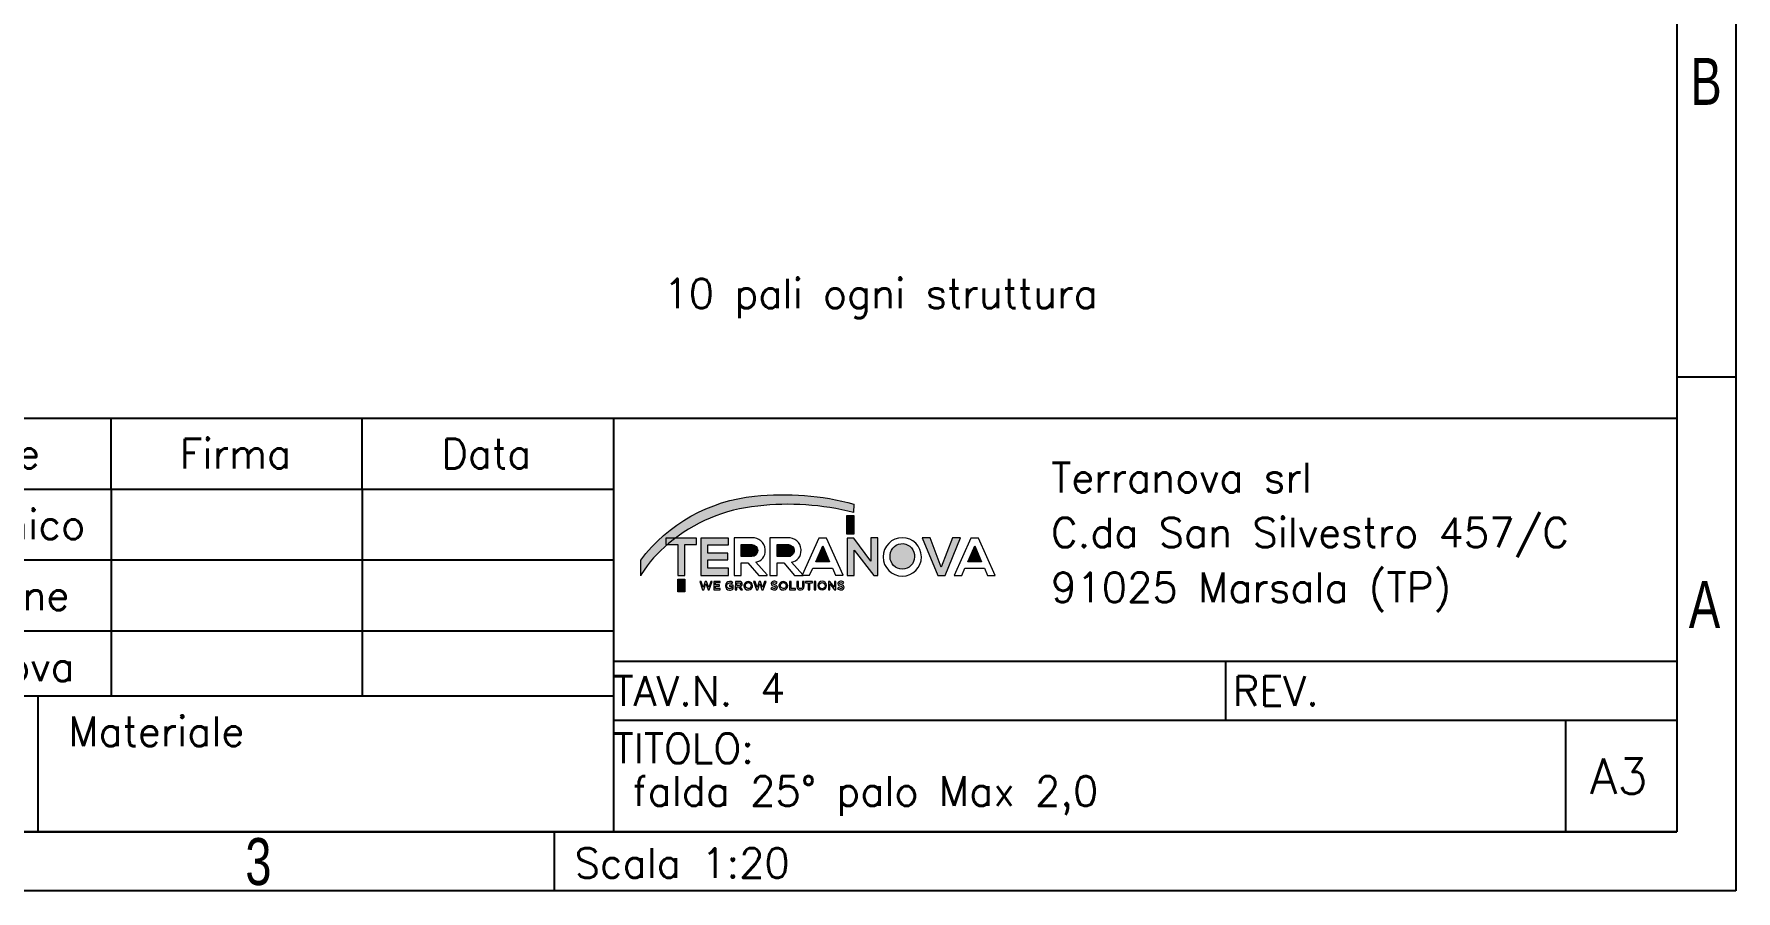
# Model space of a CAD drawing. Header units: millimetres. Extents: x -116399 to 112199, y -90759 to -31335.
# Drawn here: x 24212 to 26056, y -50869 to -49942 of the extents above; entities that cross this region are included whole.
import ezdxf

# ---------------------------------------------------------------- set-up
doc = ezdxf.new("R2010")
doc.units = ezdxf.units.MM
doc.layers.add('Livello 1', color=7, linetype='Continuous', lineweight=0)
doc.styles.add('Annotative', font='simplex.shx', dxfattribs={"height": 2.5})
doc.styles.add('Michele', font='simplex.shx', dxfattribs={"height": 2.5})
doc.styles.add('SLDTEXTSTYLE0', font='TXT', dxfattribs={"width": 0.75})

# ---------------------------------------------------------------- blocks, each defined once
blk = doc.blocks.new('1_20 TERRANOVA oriz A3')
at = {"layer": 'Livello 1'}
h = blk.add_hatch(color=40, dxfattribs=at)
edge = h.paths.add_edge_path()
edge.add_spline(control_points=[(2373.3, -2147.1), (2318.7, -2132.3), (2261.7, -2127.8), (2205.4, -2133.8), (2128.8, -2141.3), (2058.8, -2180.6), (2012.5, -2242.1), (2012.5, -2242.1), (2012.5, -2268.3), (2012.5, -2268.3), (2012.5, -2268.3), (2013.6, -2266.3), (2013.6, -2266.3), (2026, -2246.6), (2041.4, -2228.9), (2059.4, -2214.1), (2102.2, -2178.1), (2154.9, -2156), (2210.6, -2150.6), (2264.9, -2144.3), (2319.9, -2147.9), (2372.8, -2161.3), (2372.8, -2161.3), (2373.3, -2147.1), (2373.3, -2147.1)], knot_values=[0, 0, 0, 0, 1, 1, 1, 2, 2, 2, 3, 3, 3, 4, 4, 4, 5, 5, 5, 6, 6, 6, 7, 7, 7, 8, 8, 8, 8], degree=3, periodic=0)
h = blk.add_hatch(color=74, dxfattribs=at)
h.dxf.hatch_style = 2
h.paths.add_polyline_path([(2361.5, -2166.5), (2373.3, -2166.5), (2373.3, -2198.3), (2361.5, -2198.3)])
h = blk.add_hatch(color=252, dxfattribs=at)
edge = h.paths.add_edge_path()
edge.add_spline(control_points=[(2075.2, -2215.5), (2075.2, -2215.5), (2055.2, -2215.5), (2055.2, -2215.5), (2055.2, -2215.5), (2055.2, -2204.6), (2055.2, -2204.6), (2055.2, -2204.6), (2107.1, -2204.6), (2107.1, -2204.6), (2107.1, -2204.6), (2107.1, -2215.5), (2107.1, -2215.5), (2107.1, -2215.5), (2087.1, -2215.5), (2087.1, -2215.5), (2087.1, -2215.5), (2087.1, -2267.8), (2087.1, -2267.8), (2087.1, -2267.8), (2075.2, -2267.8), (2075.2, -2267.8), (2075.2, -2267.8), (2075.2, -2215.5), (2075.2, -2215.5)], knot_values=[0, 0, 0, 0, 1, 1, 1, 2, 2, 2, 3, 3, 3, 4, 4, 4, 5, 5, 5, 6, 6, 6, 7, 7, 7, 8, 8, 8, 8], degree=3, periodic=0)
h = blk.add_hatch(color=252, dxfattribs=at)
edge = h.paths.add_edge_path()
edge.add_spline(control_points=[(2161.3, -2267.8), (2161.3, -2267.8), (2114.1, -2267.8), (2114.1, -2267.8), (2114.1, -2267.8), (2114.1, -2204.7), (2114.1, -2204.7), (2114.1, -2204.7), (2161.3, -2204.7), (2161.3, -2204.7), (2161.3, -2204.7), (2161.3, -2216.3), (2161.3, -2216.3), (2161.3, -2216.3), (2126, -2216.3), (2126, -2216.3), (2126, -2216.3), (2126, -2230.4), (2126, -2230.4), (2126, -2230.4), (2160.2, -2230.4), (2160.2, -2230.4), (2160.2, -2230.4), (2160.2, -2241.5), (2160.2, -2241.5), (2160.2, -2241.5), (2126, -2241.5), (2126, -2241.5), (2126, -2241.5), (2126, -2255.6), (2126, -2255.6), (2126, -2255.6), (2161.3, -2255.6), (2161.3, -2255.6), (2161.3, -2255.6), (2161.3, -2267.8), (2161.3, -2267.8)], knot_values=[0, 0, 0, 0, 1, 1, 1, 2, 2, 2, 3, 3, 3, 4, 4, 4, 5, 5, 5, 6, 6, 6, 7, 7, 7, 8, 8, 8, 9, 9, 9, 10, 10, 10, 11, 11, 11, 12, 12, 12, 12], degree=3, periodic=0)
h = blk.add_hatch(color=252, dxfattribs=at)
edge = h.paths.add_edge_path()
edge.add_spline(control_points=[(2182.5, -2215.8), (2182.5, -2215.8), (2182.5, -2236), (2182.5, -2236), (2182.5, -2236), (2200.6, -2236), (2200.6, -2236), (2206.2, -2236), (2210.7, -2231.4), (2210.7, -2225.9), (2210.7, -2220.3), (2206.2, -2215.8), (2200.6, -2215.8), (2200.6, -2215.8), (2182.5, -2215.8), (2182.5, -2215.8)], knot_values=[0, 0, 0, 0, 1, 1, 1, 2, 2, 2, 3, 3, 3, 4, 4, 4, 5, 5, 5, 5], degree=3, periodic=0)
edge = h.paths.add_edge_path(flags=0)
h = blk.add_hatch(color=252, dxfattribs=at)
edge = h.paths.add_edge_path()
edge.add_spline(control_points=[(2243.3, -2215.8), (2243.3, -2215.8), (2243.3, -2236), (2243.3, -2236), (2243.3, -2236), (2261.4, -2236), (2261.4, -2236), (2266.8, -2236.5), (2271.6, -2232.7), (2272.2, -2227.3), (2272.2, -2226.8), (2272.2, -2226.3), (2272.2, -2225.9), (2272.3, -2220.4), (2268, -2215.8), (2262.5, -2215.7), (2262.1, -2215.7), (2261.7, -2215.7), (2261.4, -2215.8), (2261.4, -2215.8), (2243.3, -2215.8), (2243.3, -2215.8)], knot_values=[0, 0, 0, 0, 1, 1, 1, 2, 2, 2, 3, 3, 3, 4, 4, 4, 5, 5, 5, 6, 6, 6, 7, 7, 7, 7], degree=3, periodic=0)
edge = h.paths.add_edge_path(flags=0)
h = blk.add_hatch(color=252, dxfattribs=at)
edge = h.paths.add_edge_path()
edge.add_spline(control_points=[(2320.6, -2217.9), (2320.6, -2217.9), (2308.9, -2244.7), (2308.9, -2244.7), (2308.9, -2244.7), (2332.3, -2244.7), (2332.3, -2244.7), (2332.3, -2244.7), (2320.6, -2217.9), (2320.6, -2217.9)], knot_values=[0, 0, 0, 0, 1, 1, 1, 2, 2, 2, 3, 3, 3, 3], degree=3, periodic=0)
edge = h.paths.add_edge_path(flags=0)
h = blk.add_hatch(color=252, dxfattribs=at)
edge = h.paths.add_edge_path()
edge.add_spline(control_points=[(2402, -2204.3), (2402, -2204.3), (2413.9, -2204.3), (2413.9, -2204.3), (2413.9, -2204.3), (2413.9, -2267.8), (2413.9, -2267.8), (2413.9, -2267.8), (2406.9, -2267.8), (2406.9, -2267.8), (2406.9, -2267.8), (2373.7, -2225.4), (2373.7, -2225.4), (2373.7, -2225.4), (2373.7, -2267.8), (2373.7, -2267.8), (2373.7, -2267.8), (2361.8, -2267.8), (2361.8, -2267.8), (2361.8, -2267.8), (2361.8, -2204.7), (2361.8, -2204.7), (2361.8, -2204.7), (2373.1, -2204.7), (2373.1, -2204.7), (2373.1, -2204.7), (2402.3, -2243.8), (2402.3, -2243.8), (2402.3, -2243.8), (2402, -2204.3), (2402, -2204.3)], knot_values=[0, 0, 0, 0, 1, 1, 1, 2, 2, 2, 3, 3, 3, 4, 4, 4, 5, 5, 5, 6, 6, 6, 7, 7, 7, 8, 8, 8, 9, 9, 9, 10, 10, 10, 10], degree=3, periodic=0)
h = blk.add_hatch(color=252, dxfattribs=at)
edge = h.paths.add_edge_path()
edge.add_spline(control_points=[(2434.6, -2236.5), (2434.6, -2247.9), (2443.8, -2257.2), (2455.3, -2257.2), (2466.7, -2257.2), (2475.9, -2247.9), (2475.9, -2236.5), (2476.9, -2225.1), (2468.4, -2215.1), (2457, -2214.1), (2445.5, -2213.2), (2435.5, -2221.7), (2434.6, -2233.1), (2434.5, -2234.2), (2434.5, -2235.4), (2434.6, -2236.5)], knot_values=[0, 0, 0, 0, 1, 1, 1, 2, 2, 2, 3, 3, 3, 4, 4, 4, 5, 5, 5, 5], degree=3, periodic=0)
edge = h.paths.add_edge_path(flags=0)
h = blk.add_hatch(color=252, dxfattribs=at)
edge = h.paths.add_edge_path()
edge.add_spline(control_points=[(2527.6, -2267.8), (2527.6, -2267.8), (2515.2, -2267.8), (2515.2, -2267.8), (2515.2, -2267.8), (2489, -2204.3), (2489, -2204.3), (2489, -2204.3), (2502.3, -2204.3), (2502.3, -2204.3), (2502.3, -2204.3), (2521.3, -2253.7), (2521.3, -2253.7), (2521.3, -2253.7), (2540.4, -2204.3), (2540.4, -2204.3), (2540.4, -2204.3), (2553.7, -2204.3), (2553.7, -2204.3), (2553.7, -2204.3), (2527.6, -2267.8), (2527.6, -2267.8)], knot_values=[0, 0, 0, 0, 1, 1, 1, 2, 2, 2, 3, 3, 3, 4, 4, 4, 5, 5, 5, 6, 6, 6, 7, 7, 7, 7], degree=3, periodic=0)
h = blk.add_hatch(color=252, dxfattribs=at)
edge = h.paths.add_edge_path()
edge.add_spline(control_points=[(2577.9, -2217.9), (2577.9, -2217.9), (2566.2, -2244.7), (2566.2, -2244.7), (2566.2, -2244.7), (2589.6, -2244.7), (2589.6, -2244.7), (2589.6, -2244.7), (2577.9, -2217.9), (2577.9, -2217.9)], knot_values=[0, 0, 0, 0, 1, 1, 1, 2, 2, 2, 3, 3, 3, 3], degree=3, periodic=0)
edge = h.paths.add_edge_path(flags=0)
h = blk.add_hatch(color=94, dxfattribs=at)
h.dxf.hatch_style = 2
h.paths.add_polyline_path([(2075.3, -2274.1), (2087.1, -2274.1), (2087.1, -2295.9), (2075.3, -2295.9)])
h = blk.add_hatch(color=74, dxfattribs=at)
h.dxf.hatch_style = 2
h.paths.add_polyline_path([(2075.3, -2274.1), (2087.1, -2274.1), (2087.1, -2295.9), (2075.3, -2295.9)])
at = {"color": 7, "linetype": 'Continuous'}
for p, q in [((3866.3, 2938.3), (3866.3, -2801.7)), ((3766.3, 2838.3), (3766.3, -2701.7)), ((3766.3, -1931.7), (3866.3, -1931.7)), ((3766.3, -2701.7), (-4033.7, -2701.7)), ((1866.3, -2701.7), (1866.3, -2801.7)), ((3866.3, -2801.7), (-4133.7, -2801.7))]:
    blk.add_line(p, q, dxfattribs=at)
for p, q in [((266.3, -2001.7), (3766.3, -2001.7)), ((1116.3, -2121.7), (1116.3, -2001.7)), ((1541.3, -2121.7), (1541.3, -2001.7)), ((1966.3, -2001.7), (1966.3, -2701.7)), ((3766.3, -2001.7), (3766.3, -2701.7)), ((266.3, -2121.7), (1966.3, -2121.7)), ((1116.3, -2121.7), (1116.3, -2471.7)), ((1541.3, -2121.7), (1541.3, -2471.7)), ((266.3, -2241.7), (1966.3, -2241.7)), ((266.3, -2361.7), (1966.3, -2361.7)), ((3766.3, -2413.3), (1966.3, -2413.3)), ((3003, -2513.3), (3003, -2413.3)), ((266.3, -2471.7), (1966.3, -2471.7)), ((991.9, -2471.7), (991.9, -2701.7)), ((3766.3, -2513.3), (1966.3, -2513.3)), ((3577.9, -2513.3), (3577.9, -2701.7)), ((266.3, -2701.7), (3766.3, -2701.7))]:
    blk.add_line(p, q)
at = {"layer": 'Livello 1'}
for points in [[(2361.5, -2166.5), (2373.3, -2166.5), (2373.3, -2198.3), (2361.5, -2198.3)], [(2075.3, -2274.1), (2087.1, -2274.1), (2087.1, -2295.9), (2075.3, -2295.9)], [(2075.3, -2274.1), (2087.1, -2274.1), (2087.1, -2295.9), (2075.3, -2295.9)]]:
    blk.add_lwpolyline(points, close=True, dxfattribs=at)
for points, knots in [([(2373.3, -2147.1), (2318.7, -2132.3), (2261.7, -2127.8), (2205.4, -2133.8), (2128.8, -2141.3), (2058.8, -2180.6), (2012.5, -2242.1), (2012.5, -2242.1), (2012.5, -2268.3), (2012.5, -2268.3), (2012.5, -2268.3), (2013.6, -2266.3), (2013.6, -2266.3), (2026, -2246.6), (2041.4, -2228.9), (2059.4, -2214.1), (2102.2, -2178.1), (2154.9, -2156), (2210.6, -2150.6), (2264.9, -2144.3), (2319.9, -2147.9), (2372.8, -2161.3), (2372.8, -2161.3), (2373.3, -2147.1), (2373.3, -2147.1)], [0, 0, 0, 0, 1, 1, 1, 2, 2, 2, 3, 3, 3, 4, 4, 4, 5, 5, 5, 6, 6, 6, 7, 7, 7, 8, 8, 8, 8]), ([(2075.2, -2215.5), (2075.2, -2215.5), (2055.2, -2215.5), (2055.2, -2215.5), (2055.2, -2215.5), (2055.2, -2204.6), (2055.2, -2204.6), (2055.2, -2204.6), (2107.1, -2204.6), (2107.1, -2204.6), (2107.1, -2204.6), (2107.1, -2215.5), (2107.1, -2215.5), (2107.1, -2215.5), (2087.1, -2215.5), (2087.1, -2215.5), (2087.1, -2215.5), (2087.1, -2267.8), (2087.1, -2267.8), (2087.1, -2267.8), (2075.2, -2267.8), (2075.2, -2267.8), (2075.2, -2267.8), (2075.2, -2215.5), (2075.2, -2215.5)], [0, 0, 0, 0, 1, 1, 1, 2, 2, 2, 3, 3, 3, 4, 4, 4, 5, 5, 5, 6, 6, 6, 7, 7, 7, 8, 8, 8, 8]), ([(2161.3, -2267.8), (2161.3, -2267.8), (2114.1, -2267.8), (2114.1, -2267.8), (2114.1, -2267.8), (2114.1, -2204.7), (2114.1, -2204.7), (2114.1, -2204.7), (2161.3, -2204.7), (2161.3, -2204.7), (2161.3, -2204.7), (2161.3, -2216.3), (2161.3, -2216.3), (2161.3, -2216.3), (2126, -2216.3), (2126, -2216.3), (2126, -2216.3), (2126, -2230.4), (2126, -2230.4), (2126, -2230.4), (2160.2, -2230.4), (2160.2, -2230.4), (2160.2, -2230.4), (2160.2, -2241.5), (2160.2, -2241.5), (2160.2, -2241.5), (2126, -2241.5), (2126, -2241.5), (2126, -2241.5), (2126, -2255.6), (2126, -2255.6), (2126, -2255.6), (2161.3, -2255.6), (2161.3, -2255.6), (2161.3, -2255.6), (2161.3, -2267.8), (2161.3, -2267.8)], [0, 0, 0, 0, 1, 1, 1, 2, 2, 2, 3, 3, 3, 4, 4, 4, 5, 5, 5, 6, 6, 6, 7, 7, 7, 8, 8, 8, 9, 9, 9, 10, 10, 10, 11, 11, 11, 12, 12, 12, 12]), ([(2226.4, -2267.8), (2226.4, -2267.8), (2212.3, -2267.8), (2212.3, -2267.8), (2212.3, -2267.8), (2193.9, -2246.6), (2193.9, -2246.6), (2193.9, -2246.6), (2182.5, -2246.6), (2182.5, -2246.6), (2182.5, -2246.6), (2182.5, -2267.8), (2182.5, -2267.8), (2182.5, -2267.8), (2170.6, -2267.8), (2170.6, -2267.8), (2170.6, -2267.8), (2170.6, -2204.3), (2170.6, -2204.3), (2170.6, -2204.3), (2200.6, -2204.3), (2200.6, -2204.3), (2212.3, -2203.4), (2222.4, -2212.2), (2223.3, -2223.8), (2223.3, -2224.4), (2223.3, -2224.9), (2223.3, -2225.4), (2224, -2235.2), (2217.1, -2243.9), (2207.4, -2245.3), (2207.4, -2245.3), (2226.4, -2266.9), (2226.4, -2266.9), (2226.4, -2266.9), (2226.4, -2267.8), (2226.4, -2267.8)], [0, 0, 0, 0, 1, 1, 1, 2, 2, 2, 3, 3, 3, 4, 4, 4, 5, 5, 5, 6, 6, 6, 7, 7, 7, 8, 8, 8, 9, 9, 9, 10, 10, 10, 11, 11, 11, 12, 12, 12, 12]), ([(2182.5, -2215.8), (2182.5, -2215.8), (2182.5, -2236), (2182.5, -2236), (2182.5, -2236), (2200.6, -2236), (2200.6, -2236), (2206.2, -2236), (2210.7, -2231.4), (2210.7, -2225.9), (2210.7, -2220.3), (2206.2, -2215.8), (2200.6, -2215.8), (2200.6, -2215.8), (2182.5, -2215.8), (2182.5, -2215.8)], [0, 0, 0, 0, 1, 1, 1, 2, 2, 2, 3, 3, 3, 4, 4, 4, 5, 5, 5, 5]), ([(2287.3, -2267.8), (2287.3, -2267.8), (2273.1, -2267.8), (2273.1, -2267.8), (2273.1, -2267.8), (2254.8, -2246.6), (2254.8, -2246.6), (2254.8, -2246.6), (2243.4, -2246.6), (2243.4, -2246.6), (2243.4, -2246.6), (2243.4, -2267.8), (2243.4, -2267.8), (2243.4, -2267.8), (2231.2, -2267.8), (2231.2, -2267.8), (2231.2, -2267.8), (2231.2, -2204.3), (2231.2, -2204.3), (2231.2, -2204.3), (2261.2, -2204.3), (2261.2, -2204.3), (2272.9, -2203.4), (2283, -2212.2), (2283.9, -2223.8), (2283.9, -2224.4), (2283.9, -2224.9), (2283.9, -2225.4), (2284.6, -2235.2), (2277.7, -2243.9), (2268, -2245.3), (2268, -2245.3), (2287.1, -2266.9), (2287.1, -2266.9), (2287.1, -2266.9), (2287.3, -2267.8), (2287.3, -2267.8)], [0, 0, 0, 0, 1, 1, 1, 2, 2, 2, 3, 3, 3, 4, 4, 4, 5, 5, 5, 6, 6, 6, 7, 7, 7, 8, 8, 8, 9, 9, 9, 10, 10, 10, 11, 11, 11, 12, 12, 12, 12]), ([(2243.3, -2215.8), (2243.3, -2215.8), (2243.3, -2236), (2243.3, -2236), (2243.3, -2236), (2261.4, -2236), (2261.4, -2236), (2266.8, -2236.5), (2271.6, -2232.7), (2272.2, -2227.3), (2272.2, -2226.8), (2272.2, -2226.3), (2272.2, -2225.9), (2272.3, -2220.4), (2268, -2215.8), (2262.5, -2215.7), (2262.1, -2215.7), (2261.7, -2215.7), (2261.4, -2215.8), (2261.4, -2215.8), (2243.3, -2215.8), (2243.3, -2215.8)], [0, 0, 0, 0, 1, 1, 1, 2, 2, 2, 3, 3, 3, 4, 4, 4, 5, 5, 5, 6, 6, 6, 7, 7, 7, 7]), ([(2337.1, -2255.8), (2337.1, -2255.8), (2303.9, -2255.8), (2303.9, -2255.8), (2303.9, -2255.8), (2298.5, -2267.7), (2298.5, -2267.7), (2298.5, -2267.7), (2285.6, -2267.7), (2285.6, -2267.7), (2285.6, -2267.7), (2313.9, -2204.6), (2313.9, -2204.6), (2313.9, -2204.6), (2326.8, -2204.6), (2326.8, -2204.6), (2326.8, -2204.6), (2355.1, -2267.7), (2355.1, -2267.7), (2355.1, -2267.7), (2342.2, -2267.7), (2342.2, -2267.7), (2342.2, -2267.7), (2337.1, -2255.8), (2337.1, -2255.8)], [0, 0, 0, 0, 1, 1, 1, 2, 2, 2, 3, 3, 3, 4, 4, 4, 5, 5, 5, 6, 6, 6, 7, 7, 7, 8, 8, 8, 8]), ([(2320.6, -2217.9), (2320.6, -2217.9), (2308.9, -2244.7), (2308.9, -2244.7), (2308.9, -2244.7), (2332.3, -2244.7), (2332.3, -2244.7), (2332.3, -2244.7), (2320.6, -2217.9), (2320.6, -2217.9)], [0, 0, 0, 0, 1, 1, 1, 2, 2, 2, 3, 3, 3, 3]), ([(2402, -2204.3), (2402, -2204.3), (2413.9, -2204.3), (2413.9, -2204.3), (2413.9, -2204.3), (2413.9, -2267.8), (2413.9, -2267.8), (2413.9, -2267.8), (2406.9, -2267.8), (2406.9, -2267.8), (2406.9, -2267.8), (2373.7, -2225.4), (2373.7, -2225.4), (2373.7, -2225.4), (2373.7, -2267.8), (2373.7, -2267.8), (2373.7, -2267.8), (2361.8, -2267.8), (2361.8, -2267.8), (2361.8, -2267.8), (2361.8, -2204.7), (2361.8, -2204.7), (2361.8, -2204.7), (2373.1, -2204.7), (2373.1, -2204.7), (2373.1, -2204.7), (2402.3, -2243.8), (2402.3, -2243.8), (2402.3, -2243.8), (2402, -2204.3), (2402, -2204.3)], [0, 0, 0, 0, 1, 1, 1, 2, 2, 2, 3, 3, 3, 4, 4, 4, 5, 5, 5, 6, 6, 6, 7, 7, 7, 8, 8, 8, 9, 9, 9, 10, 10, 10, 10]), ([(2487.6, -2236.5), (2487.7, -2254.4), (2473.2, -2268.9), (2455.3, -2269), (2437.4, -2269), (2422.9, -2254.5), (2422.9, -2236.6), (2422.9, -2236.6), (2422.9, -2236.6), (2422.9, -2236.5), (2422.8, -2218.6), (2437.3, -2204.1), (2455.2, -2204.1), (2473.1, -2204.1), (2487.6, -2218.6), (2487.6, -2236.4), (2487.6, -2236.5), (2487.6, -2236.5), (2487.6, -2236.5)], [0, 0, 0, 0, 1, 1, 1, 2, 2, 2, 3, 3, 3, 4, 4, 4, 5, 5, 5, 6, 6, 6, 6]), ([(2434.6, -2236.5), (2434.6, -2247.9), (2443.8, -2257.2), (2455.3, -2257.2), (2466.7, -2257.2), (2475.9, -2247.9), (2475.9, -2236.5), (2476.9, -2225.1), (2468.4, -2215.1), (2457, -2214.1), (2445.5, -2213.2), (2435.5, -2221.7), (2434.6, -2233.1), (2434.5, -2234.2), (2434.5, -2235.4), (2434.6, -2236.5)], [0, 0, 0, 0, 1, 1, 1, 2, 2, 2, 3, 3, 3, 4, 4, 4, 5, 5, 5, 5]), ([(2527.6, -2267.8), (2527.6, -2267.8), (2515.2, -2267.8), (2515.2, -2267.8), (2515.2, -2267.8), (2489, -2204.3), (2489, -2204.3), (2489, -2204.3), (2502.3, -2204.3), (2502.3, -2204.3), (2502.3, -2204.3), (2521.3, -2253.7), (2521.3, -2253.7), (2521.3, -2253.7), (2540.4, -2204.3), (2540.4, -2204.3), (2540.4, -2204.3), (2553.7, -2204.3), (2553.7, -2204.3), (2553.7, -2204.3), (2527.6, -2267.8), (2527.6, -2267.8)], [0, 0, 0, 0, 1, 1, 1, 2, 2, 2, 3, 3, 3, 4, 4, 4, 5, 5, 5, 6, 6, 6, 7, 7, 7, 7]), ([(2594.4, -2255.8), (2594.4, -2255.8), (2561.4, -2255.8), (2561.4, -2255.8), (2561.4, -2255.8), (2555.8, -2267.8), (2555.8, -2267.8), (2555.8, -2267.8), (2543.1, -2267.8), (2543.1, -2267.8), (2543.1, -2267.8), (2571.3, -2204.7), (2571.3, -2204.7), (2571.3, -2204.7), (2584.3, -2204.7), (2584.3, -2204.7), (2584.3, -2204.7), (2612.5, -2267.8), (2612.5, -2267.8), (2612.5, -2267.8), (2599.5, -2267.8), (2599.5, -2267.8), (2599.5, -2267.8), (2594.4, -2255.8), (2594.4, -2255.8)], [0, 0, 0, 0, 1, 1, 1, 2, 2, 2, 3, 3, 3, 4, 4, 4, 5, 5, 5, 6, 6, 6, 7, 7, 7, 8, 8, 8, 8]), ([(2577.9, -2217.9), (2577.9, -2217.9), (2566.2, -2244.7), (2566.2, -2244.7), (2566.2, -2244.7), (2589.6, -2244.7), (2589.6, -2244.7), (2589.6, -2244.7), (2577.9, -2217.9), (2577.9, -2217.9)], [0, 0, 0, 0, 1, 1, 1, 2, 2, 2, 3, 3, 3, 3]), ([(2112.4, -2277.9), (2112.4, -2277.9), (2115, -2277.9), (2115, -2277.9), (2115, -2277.9), (2118.4, -2288.5), (2118.4, -2288.5), (2118.4, -2288.5), (2121.9, -2277.9), (2121.9, -2277.9), (2121.9, -2277.9), (2124.1, -2277.9), (2124.1, -2277.9), (2124.1, -2277.9), (2127.6, -2288.5), (2127.6, -2288.5), (2127.6, -2288.5), (2131, -2277.9), (2131, -2277.9), (2131, -2277.9), (2133.6, -2277.9), (2133.6, -2277.9), (2133.6, -2277.9), (2128.7, -2292), (2128.7, -2292), (2128.7, -2292), (2126.5, -2292), (2126.5, -2292), (2126.5, -2292), (2123, -2281.8), (2123, -2281.8), (2123, -2281.8), (2119.5, -2292), (2119.5, -2292), (2119.5, -2292), (2117.3, -2292), (2117.3, -2292), (2117.3, -2292), (2112.4, -2277.9), (2112.4, -2277.9)], [0, 0, 0, 0, 1, 1, 1, 2, 2, 2, 3, 3, 3, 4, 4, 4, 5, 5, 5, 6, 6, 6, 7, 7, 7, 8, 8, 8, 9, 9, 9, 10, 10, 10, 11, 11, 11, 12, 12, 12, 13, 13, 13, 13]), ([(2136.4, -2277.9), (2136.4, -2277.9), (2147, -2277.9), (2147, -2277.9), (2147, -2277.9), (2147, -2280.1), (2147, -2280.1), (2147, -2280.1), (2138.9, -2280.1), (2138.9, -2280.1), (2138.9, -2280.1), (2138.9, -2283.9), (2138.9, -2283.9), (2138.9, -2283.9), (2145.9, -2283.9), (2145.9, -2283.9), (2145.9, -2283.9), (2145.9, -2286.1), (2145.9, -2286.1), (2145.9, -2286.1), (2138.9, -2286.1), (2138.9, -2286.1), (2138.9, -2286.1), (2138.9, -2289.9), (2138.9, -2289.9), (2138.9, -2289.9), (2147.1, -2289.9), (2147.1, -2289.9), (2147.1, -2289.9), (2147.1, -2292.1), (2147.1, -2292.1), (2147.1, -2292.1), (2136.4, -2292.1), (2136.4, -2292.1), (2136.4, -2292.1), (2136.4, -2277.9), (2136.4, -2277.9)], [0, 0, 0, 0, 1, 1, 1, 2, 2, 2, 3, 3, 3, 4, 4, 4, 5, 5, 5, 6, 6, 6, 7, 7, 7, 8, 8, 8, 9, 9, 9, 10, 10, 10, 11, 11, 11, 12, 12, 12, 12]), ([(2156, -2285.1), (2156, -2285.1), (2156, -2285.1), (2156, -2285.1), (2156, -2281.2), (2159.1, -2278), (2163, -2278), (2165, -2277.9), (2166.9, -2278.6), (2168.4, -2279.9), (2168.4, -2279.9), (2166.9, -2281.8), (2166.9, -2281.8), (2165.8, -2280.8), (2164.4, -2280.3), (2162.9, -2280.3), (2160.2, -2280.4), (2158.2, -2282.7), (2158.3, -2285.4), (2158.3, -2285.4), (2158.3, -2285.4), (2158.3, -2285.4), (2158.1, -2288), (2160.1, -2290.3), (2162.7, -2290.5), (2162.8, -2290.5), (2163, -2290.5), (2163.1, -2290.5), (2164.3, -2290.5), (2165.5, -2290.1), (2166.5, -2289.4), (2166.5, -2289.4), (2166.5, -2286.7), (2166.5, -2286.7), (2166.5, -2286.7), (2162.9, -2286.7), (2162.9, -2286.7), (2162.9, -2286.7), (2162.9, -2284.5), (2162.9, -2284.5), (2162.9, -2284.5), (2169, -2284.5), (2169, -2284.5), (2169, -2284.5), (2169, -2290.5), (2169, -2290.5), (2167.3, -2291.9), (2165.2, -2292.7), (2163, -2292.8), (2159.1, -2292.8), (2155.9, -2289.6), (2155.9, -2285.7), (2155.9, -2285.5), (2155.9, -2285.3), (2156, -2285.1)], [0, 0, 0, 0, 1, 1, 1, 2, 2, 2, 3, 3, 3, 4, 4, 4, 5, 5, 5, 6, 6, 6, 7, 7, 7, 8, 8, 8, 9, 9, 9, 10, 10, 10, 11, 11, 11, 12, 12, 12, 13, 13, 13, 14, 14, 14, 15, 15, 15, 16, 16, 16, 17, 17, 17, 18, 18, 18, 18]), ([(2172.8, -2277.9), (2172.8, -2277.9), (2179.2, -2277.9), (2179.2, -2277.9), (2180.7, -2277.8), (2182.1, -2278.3), (2183.3, -2279.3), (2184.1, -2280.1), (2184.5, -2281.2), (2184.5, -2282.4), (2184.5, -2282.4), (2184.5, -2282.4), (2184.5, -2282.4), (2184.5, -2284.4), (2183.1, -2286.3), (2181.1, -2286.7), (2181.1, -2286.7), (2184.9, -2292.1), (2184.9, -2292.1), (2184.9, -2292.1), (2181.9, -2292.1), (2181.9, -2292.1), (2181.9, -2292.1), (2178.3, -2287.1), (2178.3, -2287.1), (2178.3, -2287.1), (2175.1, -2287.1), (2175.1, -2287.1), (2175.1, -2287.1), (2175.1, -2292.1), (2175.1, -2292.1), (2175.1, -2292.1), (2172.7, -2292.1), (2172.7, -2292.1), (2172.7, -2292.1), (2172.8, -2277.9), (2172.8, -2277.9)], [0, 0, 0, 0, 1, 1, 1, 2, 2, 2, 3, 3, 3, 4, 4, 4, 5, 5, 5, 6, 6, 6, 7, 7, 7, 8, 8, 8, 9, 9, 9, 10, 10, 10, 11, 11, 11, 12, 12, 12, 12]), ([(2179, -2284.9), (2180.8, -2284.9), (2181.9, -2284), (2181.9, -2282.6), (2181.9, -2282.6), (2181.9, -2282.6), (2181.9, -2282.6), (2181.9, -2281), (2180.8, -2280.3), (2179, -2280.3), (2179, -2280.3), (2175.3, -2280.3), (2175.3, -2280.3), (2175.3, -2280.3), (2175.3, -2285), (2175.3, -2285), (2175.3, -2285), (2179, -2284.9), (2179, -2284.9)], [0, 0, 0, 0, 1, 1, 1, 2, 2, 2, 3, 3, 3, 4, 4, 4, 5, 5, 5, 6, 6, 6, 6]), ([(2187.1, -2285.1), (2187.1, -2285.1), (2187.1, -2285.1), (2187.1, -2285.1), (2187.5, -2281), (2191.2, -2278), (2195.3, -2278.4), (2198.9, -2278.7), (2201.7, -2281.5), (2202, -2285.1), (2202, -2285.1), (2202, -2285.1), (2202, -2285.1), (2202.2, -2289), (2199.2, -2292.3), (2195.3, -2292.5), (2195.1, -2292.5), (2194.8, -2292.5), (2194.6, -2292.5), (2190.7, -2292.7), (2187.3, -2289.7), (2187.1, -2285.8), (2187.1, -2285.6), (2187.1, -2285.3), (2187.1, -2285.1)], [0, 0, 0, 0, 1, 1, 1, 2, 2, 2, 3, 3, 3, 4, 4, 4, 5, 5, 5, 6, 6, 6, 7, 7, 7, 8, 8, 8, 8]), ([(2199.4, -2285.1), (2199.4, -2285.1), (2199.4, -2285.1), (2199.4, -2285.1), (2199.5, -2282.4), (2197.5, -2280.1), (2194.8, -2280), (2194.7, -2280), (2194.6, -2280), (2194.6, -2280), (2191.9, -2280), (2189.7, -2282.1), (2189.7, -2284.8), (2189.7, -2284.9), (2189.7, -2285), (2189.8, -2285.1), (2189.8, -2285.1), (2189.8, -2285.1), (2189.8, -2285.1), (2189.6, -2287.8), (2191.7, -2290), (2194.4, -2290.1), (2194.5, -2290.1), (2194.5, -2290.1), (2194.6, -2290.1), (2197.3, -2290.2), (2199.4, -2288), (2199.4, -2285.4), (2199.4, -2285.3), (2199.4, -2285.2), (2199.4, -2285.1)], [0, 0, 0, 0, 1, 1, 1, 2, 2, 2, 3, 3, 3, 4, 4, 4, 5, 5, 5, 6, 6, 6, 7, 7, 7, 8, 8, 8, 9, 9, 9, 10, 10, 10, 10]), ([(2203.4, -2277.9), (2203.4, -2277.9), (2206.1, -2277.9), (2206.1, -2277.9), (2206.1, -2277.9), (2209.6, -2288.5), (2209.6, -2288.5), (2209.6, -2288.5), (2213, -2277.9), (2213, -2277.9), (2213, -2277.9), (2215.2, -2277.9), (2215.2, -2277.9), (2215.2, -2277.9), (2218.7, -2288.5), (2218.7, -2288.5), (2218.7, -2288.5), (2222.1, -2277.9), (2222.1, -2277.9), (2222.1, -2277.9), (2224.7, -2277.9), (2224.7, -2277.9), (2224.7, -2277.9), (2219.7, -2292), (2219.7, -2292), (2219.7, -2292), (2217.6, -2292), (2217.6, -2292), (2217.6, -2292), (2214.1, -2281.8), (2214.1, -2281.8), (2214.1, -2281.8), (2210.6, -2292), (2210.6, -2292), (2210.6, -2292), (2208.4, -2292), (2208.4, -2292), (2208.4, -2292), (2203.4, -2277.9), (2203.4, -2277.9)], [0, 0, 0, 0, 1, 1, 1, 2, 2, 2, 3, 3, 3, 4, 4, 4, 5, 5, 5, 6, 6, 6, 7, 7, 7, 8, 8, 8, 9, 9, 9, 10, 10, 10, 11, 11, 11, 12, 12, 12, 13, 13, 13, 13]), ([(2232.9, -2290.1), (2232.9, -2290.1), (2234.4, -2288.3), (2234.4, -2288.3), (2235.6, -2289.5), (2237.2, -2290.1), (2238.9, -2290.1), (2240.4, -2290.1), (2241.4, -2289.4), (2241.4, -2288.3), (2241.4, -2288.3), (2241.4, -2288.3), (2241.4, -2288.3), (2241.4, -2287.3), (2240.8, -2286.8), (2238.2, -2286.1), (2235.6, -2285.5), (2233.4, -2284.5), (2233.4, -2281.8), (2233.4, -2281.8), (2233.4, -2281.8), (2233.4, -2281.8), (2233.5, -2279.4), (2235.6, -2277.5), (2238, -2277.6), (2238.1, -2277.6), (2238.2, -2277.6), (2238.3, -2277.7), (2240.2, -2277.6), (2242.1, -2278.3), (2243.5, -2279.5), (2243.5, -2279.5), (2242.2, -2281.4), (2242.2, -2281.4), (2241.1, -2280.5), (2239.7, -2280), (2238.3, -2279.9), (2236.8, -2279.9), (2236, -2280.6), (2236, -2281.6), (2236, -2281.6), (2236, -2281.6), (2236, -2281.6), (2236, -2282.7), (2236.6, -2283.2), (2239.4, -2283.9), (2242.1, -2284.5), (2243.9, -2285.7), (2243.9, -2288), (2243.9, -2288), (2243.9, -2288), (2243.9, -2288), (2243.9, -2290.7), (2241.8, -2292.3), (2238.9, -2292.3), (2236.7, -2292.3), (2234.5, -2291.5), (2232.9, -2290.1)], [0, 0, 0, 0, 1, 1, 1, 2, 2, 2, 3, 3, 3, 4, 4, 4, 5, 5, 5, 6, 6, 6, 7, 7, 7, 8, 8, 8, 9, 9, 9, 10, 10, 10, 11, 11, 11, 12, 12, 12, 13, 13, 13, 14, 14, 14, 15, 15, 15, 16, 16, 16, 17, 17, 17, 18, 18, 18, 19, 19, 19, 19]), ([(2246.5, -2285.1), (2246.5, -2285.1), (2246.5, -2285.1), (2246.5, -2285.1), (2246.9, -2281), (2250.5, -2278), (2254.6, -2278.4), (2258.2, -2278.7), (2261, -2281.5), (2261.4, -2285.1), (2261.4, -2285.1), (2261.4, -2285.1), (2261.4, -2285.1), (2261.6, -2289), (2258.6, -2292.3), (2254.7, -2292.5), (2254.4, -2292.5), (2254.2, -2292.5), (2253.9, -2292.5), (2250, -2292.7), (2246.7, -2289.7), (2246.5, -2285.8), (2246.5, -2285.6), (2246.5, -2285.3), (2246.5, -2285.1)], [0, 0, 0, 0, 1, 1, 1, 2, 2, 2, 3, 3, 3, 4, 4, 4, 5, 5, 5, 6, 6, 6, 7, 7, 7, 8, 8, 8, 8]), ([(2258.8, -2285.1), (2258.8, -2285.1), (2258.8, -2285.1), (2258.8, -2285.1), (2258.8, -2282.3), (2256.7, -2280.1), (2254, -2280), (2253.9, -2280), (2253.9, -2280), (2253.9, -2280), (2251.2, -2280), (2249.1, -2282.1), (2249.1, -2284.8), (2249.1, -2284.9), (2249.1, -2285), (2249.1, -2285.1), (2249.1, -2285.1), (2249.1, -2285.1), (2249.1, -2285.1), (2249, -2287.8), (2251.1, -2290), (2253.7, -2290.1), (2253.8, -2290.1), (2253.9, -2290.1), (2254, -2290.1), (2256.6, -2290.2), (2258.8, -2288), (2258.8, -2285.4), (2258.8, -2285.3), (2258.8, -2285.2), (2258.8, -2285.1), (2258.8, -2285.1), (2258.8, -2285.1), (2258.8, -2285.1)], [0, 0, 0, 0, 1, 1, 1, 2, 2, 2, 3, 3, 3, 4, 4, 4, 5, 5, 5, 6, 6, 6, 7, 7, 7, 8, 8, 8, 9, 9, 9, 10, 10, 10, 11, 11, 11, 11]), ([(2264.6, -2277.9), (2264.6, -2277.9), (2267.2, -2277.9), (2267.2, -2277.9), (2267.2, -2277.9), (2267.2, -2289.9), (2267.2, -2289.9), (2267.2, -2289.9), (2274.6, -2289.9), (2274.6, -2289.9), (2274.6, -2289.9), (2274.6, -2292.1), (2274.6, -2292.1), (2274.6, -2292.1), (2264.6, -2292.1), (2264.6, -2292.1), (2264.6, -2292.1), (2264.6, -2277.9), (2264.6, -2277.9)], [0, 0, 0, 0, 1, 1, 1, 2, 2, 2, 3, 3, 3, 4, 4, 4, 5, 5, 5, 6, 6, 6, 6]), ([(2276.8, -2286.1), (2276.8, -2286.1), (2276.8, -2277.9), (2276.8, -2277.9), (2276.8, -2277.9), (2279.4, -2277.9), (2279.4, -2277.9), (2279.4, -2277.9), (2279.4, -2286), (2279.4, -2286), (2279.4, -2288.7), (2280.7, -2290.1), (2283, -2290.1), (2285.2, -2290.1), (2286.6, -2288.7), (2286.6, -2286.1), (2286.6, -2286.1), (2286.6, -2277.9), (2286.6, -2277.9), (2286.6, -2277.9), (2289.1, -2277.9), (2289.1, -2277.9), (2289.1, -2277.9), (2289.1, -2286), (2289.1, -2286), (2289.5, -2289.2), (2287.2, -2292), (2284, -2292.4), (2283.6, -2292.4), (2283.3, -2292.4), (2283, -2292.4), (2279.8, -2292.7), (2277.1, -2290.3), (2276.8, -2287.2), (2276.8, -2286.8), (2276.8, -2286.5), (2276.8, -2286.1)], [0, 0, 0, 0, 1, 1, 1, 2, 2, 2, 3, 3, 3, 4, 4, 4, 5, 5, 5, 6, 6, 6, 7, 7, 7, 8, 8, 8, 9, 9, 9, 10, 10, 10, 11, 11, 11, 12, 12, 12, 12]), ([(2296.2, -2280.2), (2296.2, -2280.2), (2291.7, -2280.2), (2291.7, -2280.2), (2291.7, -2280.2), (2291.7, -2277.9), (2291.7, -2277.9), (2291.7, -2277.9), (2303.3, -2277.9), (2303.3, -2277.9), (2303.3, -2277.9), (2303.3, -2280.2), (2303.3, -2280.2), (2303.3, -2280.2), (2298.8, -2280.2), (2298.8, -2280.2), (2298.8, -2280.2), (2298.8, -2292.1), (2298.8, -2292.1), (2298.8, -2292.1), (2296.2, -2292.1), (2296.2, -2292.1), (2296.2, -2292.1), (2296.2, -2280.2), (2296.2, -2280.2)], [0, 0, 0, 0, 1, 1, 1, 2, 2, 2, 3, 3, 3, 4, 4, 4, 5, 5, 5, 6, 6, 6, 7, 7, 7, 8, 8, 8, 8]), ([(2306.3, -2277.9), (2306.3, -2277.9), (2308.9, -2277.9), (2308.9, -2277.9), (2308.9, -2277.9), (2308.9, -2292), (2308.9, -2292), (2308.9, -2292), (2306.4, -2292), (2306.4, -2292), (2306.4, -2292), (2306.3, -2277.9), (2306.3, -2277.9)], [0, 0, 0, 0, 1, 1, 1, 2, 2, 2, 3, 3, 3, 4, 4, 4, 4]), ([(2312.2, -2285.1), (2312.2, -2285.1), (2312.2, -2285.1), (2312.2, -2285.1), (2312.2, -2280.9), (2315.5, -2277.6), (2319.7, -2277.6), (2323.8, -2277.6), (2327.1, -2281), (2327.1, -2285.1), (2327.1, -2285.1), (2327.1, -2285.1), (2327.1, -2285.1), (2327.1, -2289.2), (2323.8, -2292.5), (2319.6, -2292.5), (2315.5, -2292.5), (2312.2, -2289.2), (2312.2, -2285.1)], [0, 0, 0, 0, 1, 1, 1, 2, 2, 2, 3, 3, 3, 4, 4, 4, 5, 5, 5, 6, 6, 6, 6]), ([(2324.5, -2285.1), (2324.5, -2285.1), (2324.5, -2285.1), (2324.5, -2285.1), (2324.6, -2282.3), (2322.4, -2280.1), (2319.7, -2280), (2319.7, -2280), (2319.7, -2280), (2319.6, -2280), (2317, -2280), (2314.8, -2282.1), (2314.8, -2284.8), (2314.8, -2284.9), (2314.8, -2285), (2314.8, -2285.1), (2314.8, -2285.1), (2314.8, -2285.1), (2314.8, -2285.1), (2314.5, -2287.7), (2316.4, -2290.2), (2319.1, -2290.5), (2321.8, -2290.8), (2324.2, -2288.9), (2324.5, -2286.2), (2324.6, -2285.9), (2324.6, -2285.5), (2324.5, -2285.1)], [0, 0, 0, 0, 1, 1, 1, 2, 2, 2, 3, 3, 3, 4, 4, 4, 5, 5, 5, 6, 6, 6, 7, 7, 7, 8, 8, 8, 9, 9, 9, 9]), ([(2330.4, -2277.9), (2330.4, -2277.9), (2332.7, -2277.9), (2332.7, -2277.9), (2332.7, -2277.9), (2340.3, -2287.7), (2340.3, -2287.7), (2340.3, -2287.7), (2340.3, -2277.9), (2340.3, -2277.9), (2340.3, -2277.9), (2342.8, -2277.9), (2342.8, -2277.9), (2342.8, -2277.9), (2342.8, -2292), (2342.8, -2292), (2342.8, -2292), (2340.7, -2292), (2340.7, -2292), (2340.7, -2292), (2332.8, -2281.9), (2332.8, -2281.9), (2332.8, -2281.9), (2332.8, -2292), (2332.8, -2292), (2332.8, -2292), (2330.4, -2292), (2330.4, -2292), (2330.4, -2292), (2330.4, -2277.9), (2330.4, -2277.9)], [0, 0, 0, 0, 1, 1, 1, 2, 2, 2, 3, 3, 3, 4, 4, 4, 5, 5, 5, 6, 6, 6, 7, 7, 7, 8, 8, 8, 9, 9, 9, 10, 10, 10, 10]), ([(2345.8, -2290.1), (2345.8, -2290.1), (2347.2, -2288.3), (2347.2, -2288.3), (2348.5, -2289.4), (2350.1, -2290.1), (2351.7, -2290.1), (2353.3, -2290.1), (2354.3, -2289.4), (2354.3, -2288.3), (2354.3, -2288.3), (2354.3, -2288.3), (2354.3, -2288.3), (2354.3, -2287.3), (2353.7, -2286.8), (2351, -2286.1), (2348.4, -2285.5), (2346.3, -2284.5), (2346.3, -2281.8), (2346.3, -2281.8), (2346.3, -2281.8), (2346.3, -2281.8), (2346.4, -2279.4), (2348.5, -2277.5), (2350.9, -2277.6), (2351, -2277.6), (2351.1, -2277.6), (2351.2, -2277.7), (2353.1, -2277.6), (2354.9, -2278.3), (2356.3, -2279.5), (2356.3, -2279.5), (2355, -2281.4), (2355, -2281.4), (2353.9, -2280.5), (2352.5, -2280), (2351.1, -2279.9), (2349.7, -2279.9), (2348.8, -2280.6), (2348.8, -2281.6), (2348.8, -2281.6), (2348.8, -2281.6), (2348.8, -2281.6), (2348.8, -2282.7), (2349.5, -2283.2), (2352.2, -2283.9), (2354.9, -2284.5), (2356.8, -2285.7), (2356.8, -2288), (2356.8, -2288), (2356.8, -2288), (2356.8, -2288), (2356.8, -2290.7), (2354.7, -2292.3), (2351.7, -2292.3), (2349.5, -2292.3), (2347.4, -2291.5), (2345.8, -2290.1)], [0, 0, 0, 0, 1, 1, 1, 2, 2, 2, 3, 3, 3, 4, 4, 4, 5, 5, 5, 6, 6, 6, 7, 7, 7, 8, 8, 8, 9, 9, 9, 10, 10, 10, 11, 11, 11, 12, 12, 12, 13, 13, 13, 14, 14, 14, 15, 15, 15, 16, 16, 16, 17, 17, 17, 18, 18, 18, 19, 19, 19, 19])]:
    blk.add_open_spline(points, degree=3, knots=knots, dxfattribs=at)
at = {"style": 'Michele'}
for s, height, p in [('Nome', 50, (805, -2086.7)), ('Firma', 50, (1232.4, -2086.7)), ('Data', 50, (1675.2, -2086.7)), ('Terranova srl', 50, (2707.2, -2127.3)), ('Uff.Tecnico', 50, (703.8, -2206.7)), ('C.da San Silvestro 457/C', 50, (2707.2, -2220.2)), ('Direzione', 50, (743.1, -2326.7)), ('91025 Marsala (TP)', 50, (2707.2, -2313)), ('Terranova', 50, (728.8, -2446.7)), ('TAV.N.', 50, (1966.3, -2488.3)), ('REV.', 50, (3014.6, -2488.3)), ('Materiale', 50, (1043.7, -2556.7)), ('TITOLO:', 50, (1966.3, -2585.4)), ('A3', 60, (3619.2, -2637.5)), ('Scala 1:20', 50, (1900.6, -2779.4))]:
    blk.add_text(s, height=height, dxfattribs=at).set_placement(p)
at = {"color": 7, "linetype": 'Continuous', "char_height": 79.4, "attachment_point": 2, "style": 'SLDTEXTSTYLE0'}
for s, insert in [('B', (3815.7, -1392.3)), ('A', (3813.1, -2277.3)), ('3', (1365.5, -2712.3))]:
    blk.add_mtext(s, dxfattribs=dict(at, insert=insert))

msp = doc.modelspace()

# ---------------------------------------------------------------- block references
at = {"xscale": 0.6400000000000001, "yscale": 0.6400000000000001, "zscale": 0.6400000000000001}
msp.add_blockref('1_20 TERRANOVA oriz A3', (23581.452, -49076.395), dxfattribs=at)

# ---------------------------------------------------------------- texts
at = {"char_height": 32, "width": 991.41532, "attachment_point": 1, "style": 'Annotative'}
for s, insert in [('10 pali ogni struttura', (24894.143, -50206.505)), ('4', (24998.891, -50633.838)), ('falda 25° palo Max 2,0', (24860.54, -50745.364))]:
    msp.add_mtext(s, dxfattribs=dict(at, insert=insert))

doc.saveas('drawing.dxf')
